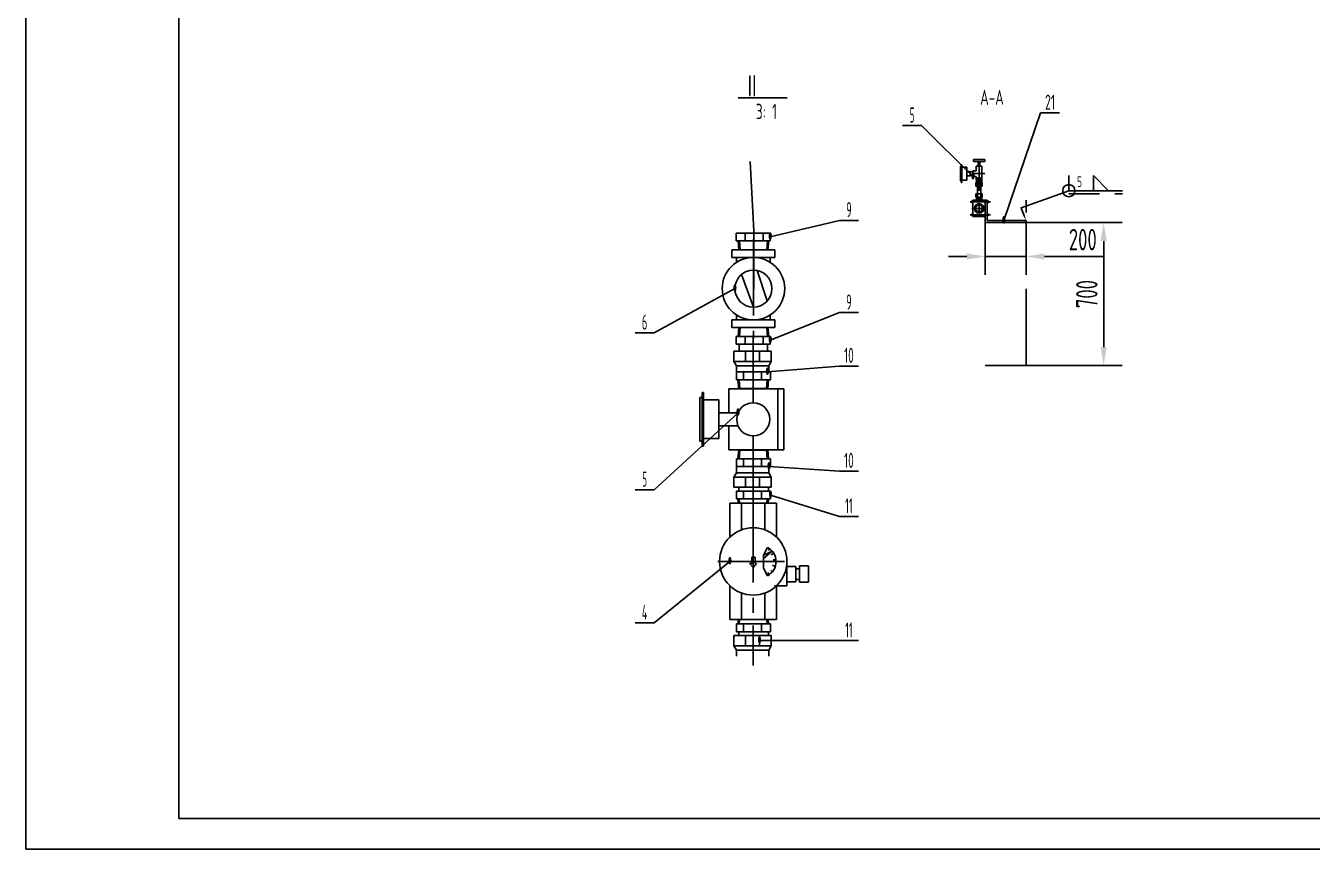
# Model space of a CAD drawing. Header units: millimetres. Extents: x 0 to 12600, y 0 to 8910.
# Drawn here: x 0 to 6300, y 0 to 4034 of the extents above; entities that cross this region are included whole.
import ezdxf
from ezdxf.enums import TextEntityAlignment as Align

# ---------------------------------------------------------------- set-up
doc = ezdxf.new("R2010")
doc.units = ezdxf.units.MM
doc.header["$LTSCALE"] = 300
for name, pattern in [('F', [0.75, 0.5, -0.25]), ('G', [2, 1.25, -0.25, 0.25, -0.25]), ('K', [2.5, 1.25, -0.25, 0.25, -0.25, 0.25, -0.25])]:
    doc.linetypes.add(name, pattern=pattern)
for name, color, linetype in [('01', 7, 'Continuous'), ('02', 1, 'Continuous'), ('04', 2, 'F'), ('05', 4, 'G'), ('07', 6, 'K'), ('08', 1, 'Continuous'), ('11', 3, 'Continuous'), ('13', 3, 'Continuous')]:
    doc.layers.add(name, color=color, linetype=linetype)
doc.styles.get("Standard").update_dxf_attribs({"font": 'isocp', "width": 0.707, "bigfont": 'intecad.shx'})
doc.dimstyles.new('INTE', dxfattribs={"dimscale": 30, "dimtxt": 3.5, "dimasz": 3, "dimexe": 3, "dimexo": 0, "dimgap": 1, "dimtad": 1, "dimdsep": 46, "dimtxsty": 'Standard', "dimcen": 0, "dimclrd": 1, "dimclre": 1, "dimclrt": 3, "dimadec": 0, "dimazin": 0, "dimtfac": 1, "dimtmove": 0, "dimatfit": 0, "dimfxl": 0, "dimarcsym": 0})

# ---------------------------------------------------------------- blocks, each defined once
blk = doc.blocks.new('*U574')
at = {"layer": '01'}
for p, q in [((-10, 7), (-10, -7)), ((0, 7), (-10, 7)), ((0, 10), (2, 10)), ((0, 10), (0, -10)), ((2, 12.7), (2, -12.7)), ((2, 12.7), (10, 12.7)), ((2, 6.3), (10, 6.3)), ((10, 12.7), (10, -12.7)), ((10, 9.5), (14, 9.5)), ((14, 15.6), (31, 15.6)), ((14, 15.6), (14, -15.6)), ((14, 7.8), (31, 7.8)), ((31, 15.6), (31, -15.6)), ((31, 8), (50, 8)), ((50, 8), (50, -8)), ((0, -7), (-10, -7)), ((0, -10), (2, -10)), ((2, -6.3), (10, -6.3)), ((2, -12.7), (10, -12.7)), ((10, -9.5), (14, -9.5)), ((14, -7.8), (31, -7.8)), ((14, -15.6), (31, -15.6)), ((31, -8), (50, -8))]:
    blk.add_line(p, q, dxfattribs=at)
at = {"layer": '02'}
for p, q in [((0, 6.2), (-10, 6.2)), ((0, -6.2), (-10, -6.2))]:
    blk.add_line(p, q, dxfattribs=at)
at = {"layer": '05'}
blk.add_line((-15, 0), (55, 0), dxfattribs=at)
blk = doc.blocks.new('*U572')
at = {"layer": '01'}
for radius in [23, 16.8]:
    blk.add_circle((0, 0), radius, dxfattribs=at)
at = {"layer": '02'}
blk.add_arc((0, 0), 21, 260, 170, dxfattribs=at)
at = {"layer": '05'}
for p, q in [((24, 0), (-24, 0)), ((0, 24), (0, -24))]:
    blk.add_line(p, q, dxfattribs=at)
blk = doc.blocks.new('*U573')
at = {"layer": '01'}
for p, q in [((-6.1, 5.4), (0, 5.4)), ((-6.1, 0), (-6.1, 5.4)), ((-6.1, 3), (0, 3)), ((0, 5.4), (0, 0)), ((0, -5.4), (0, 0)), ((-6.1, 0), (-6.1, -5.4)), ((-6.1, -3), (0, -3)), ((-6.1, -5.4), (0, -5.4))]:
    blk.add_line(p, q, dxfattribs=at)
at = {"layer": '05'}
blk.add_line((-7.2, 0), (1.1, 0), dxfattribs=at)
blk = doc.blocks.new('*D575')
at = {"layer": '08', "color": 1, "lineweight": -2}
for p, q in [((4898.4, 3069.5), (5368.6, 3069.5)), ((5278.6, 2979.5), (5278.6, 2459.5)), ((4898.4, 2369.5), (5368.6, 2369.5))]:
    blk.add_line(p, q, dxfattribs=at)
at = {"layer": '08', "color": 1}
for points in [[(5263.6, 2979.5), (5293.6, 2979.5), (5278.6, 3069.5)], [(5263.6, 2459.5), (5293.6, 2459.5), (5278.6, 2369.5)]]:
    blk.add_solid(points, dxfattribs=at)
at = {"layer": 'Defpoints', "color": 0}
for p in [(4898.4, 3069.5), (4898.4, 2369.5), (5278.6, 2369.5)]:
    blk.add_point(p, dxfattribs=at)
at = {"layer": '08', "color": 3, "insert": (5196.1, 2719.5), "char_height": 105, "attachment_point": 5, "rotation": 90}
blk.add_mtext('700', dxfattribs=at)
blk = doc.blocks.new('*D576')
at = {"layer": '08', "color": 1, "lineweight": -2}
for p, q in [((4698.4, 3069.5), (4698.4, 2813.8)), ((4898.4, 3069.5), (4898.4, 2813.8)), ((4608.4, 2903.8), (4518.4, 2903.8)), ((4698.4, 2903.8), (4898.4, 2903.8)), ((4988.4, 2903.8), (5274, 2903.8))]:
    blk.add_line(p, q, dxfattribs=at)
at = {"layer": '08', "color": 1}
for points in [[(4608.4, 2918.8), (4608.4, 2888.8), (4698.4, 2903.8)], [(4988.4, 2918.8), (4988.4, 2888.8), (4898.4, 2903.8)]]:
    blk.add_solid(points, dxfattribs=at)
at = {"layer": 'Defpoints', "color": 0}
for p in [(4698.4, 3069.5), (4898.4, 3069.5), (4898.4, 2903.8)]:
    blk.add_point(p, dxfattribs=at)
at = {"layer": '08', "color": 3, "insert": (5176.2, 2986.3), "char_height": 105, "attachment_point": 5}
blk.add_mtext('200', dxfattribs=at)
blk = doc.blocks.new('*U581', base_point=(11687.4, 7376.2))
at = {"layer": '01'}
blk.add_line((11896.9, 7597.8), (11896.9, 7522.8), dxfattribs=at)
blk.add_lwpolyline([(12016.9, 7597.8), (12091.9, 7522.8), (12016.9, 7522.8)], close=True, dxfattribs=at)
blk.add_circle((11896.9, 7522.8), 30.1, dxfattribs=at)
blk.add_solid([(11896.9, 7597.8), (11896.9, 7650.3), (11971.9, 7597.8), (11896.9, 7597.8)], dxfattribs=at)
at = {"layer": '02'}
blk.add_lwpolyline([(11675, 7407.8), (11662.7, 7439.4), (11896.9, 7522.8), (12159.4, 7522.8)], dxfattribs=at)
blk.add_lwpolyline([(11687.4, 7376.2, 0, 10.2, 0), (11675, 7407.8, 10.2, 10.2, 0)], format="xyseb", dxfattribs=at)
at = {"layer": '04'}
blk.add_line((11896.9, 7507), (12159.4, 7507), dxfattribs=at)
at = {"layer": '13', "width": 0.707}
blk.add_text('5', height=52.5, dxfattribs=at).set_placement((11937.4, 7540))
blk = doc.blocks.new('*U596')
at = {"layer": '01'}
for points in [[(25, 292), (25, 5)], [(25, 5), (415, 5)]]:
    blk.add_lwpolyline(points, dxfattribs=at)
at = {"layer": '02'}
for points in [[(0, 297), (0, 0)], [(0, 0), (420, 0)]]:
    blk.add_lwpolyline(points, dxfattribs=at)

msp = doc.modelspace()

# ---------------------------------------------------------------- linework, layer by layer
for p, q in [((4695.917, 3379.468), (4640.917, 3379.468)), ((4640.917, 3379.468), (4640.917, 3369.468)), ((4640.917, 3369.468), (4695.917, 3369.468)), ((4654.417, 3345.628), (4654.417, 3323.468)), ((4682.417, 3345.628), (4682.417, 3279.468)), ((4695.917, 3369.468), (4695.917, 3379.468)), ((4654.417, 3323.468), (4638.417, 3323.468)), ((4638.417, 3323.468), (4638.417, 3295.468)), ((4654.417, 3295.468), (4638.417, 3295.468)), ((4654.417, 3295.468), (4654.417, 3279.468)), ((4682.417, 3279.468), (4654.417, 3279.468)), ((3657.223, 2936.808), (3469.678, 2936.808)), ((3657.223, 2555.808), (3469.678, 2555.808)), ((3468.66, 2256.116), (3656.206, 2256.116)), ((3468.66, 1956.116), (3656.206, 1956.116))]:
    msp.add_line(p, q)
at = {"layer": '01'}
for p, q in [((3728.955, 3681.375), (3488.955, 3681.375)), ((3546.919, 3368.796), (3564.882, 3029.746)), ((4577.417, 3273.7), (4577.417, 3345.2)), ((4581.417, 3345.2), (4577.417, 3345.2)), ((4581.417, 3265.7), (4581.417, 3353.2)), ((4583.417, 3353.2), (4581.417, 3353.2)), ((4583.417, 3265.7), (4583.417, 3353.2)), ((4608.417, 3340.95), (4583.417, 3340.95)), ((4608.417, 3277.95), (4608.417, 3340.95)), ((4654.417, 3345.628), (4682.417, 3345.628)), ((4663.528, 3345.628), (4663.528, 3369.468)), ((4672.25, 3345.628), (4672.25, 3369.468)), ((4608.417, 3277.95), (4583.417, 3277.95)), ((4581.417, 3273.7), (4577.417, 3273.7)), ((4583.417, 3265.7), (4581.417, 3265.7)), ((4660.417, 3210.468), (4660.417, 3229.468)), ((4676.417, 3210.468), (4676.417, 3229.468)), ((4638.417, 3099.468), (4638.417, 3179.468)), ((4698.417, 3179.468), (4638.417, 3179.468)), ((4638.417, 3174.468), (4638.417, 3171.468)), ((4638.417, 3168.468), (4638.417, 3171.468)), ((4652.817, 3210.468), (4684.017, 3210.468)), ((4652.817, 3193.468), (4652.817, 3210.468)), ((4652.817, 3193.468), (4684.017, 3193.468)), ((4655.717, 3189.468), (4681.117, 3189.468)), ((4655.717, 3181.468), (4655.717, 3189.468)), ((4655.717, 3181.468), (4681.117, 3181.468)), ((4658.417, 3179.468), (4658.417, 3181.468)), ((4658.417, 3179.468), (4678.417, 3179.468)), ((4658.917, 3189.468), (4658.917, 3193.468)), ((4660.617, 3193.468), (4660.617, 3210.468)), ((4662.067, 3181.468), (4662.067, 3189.468)), ((4674.767, 3181.468), (4674.767, 3189.468)), ((4676.217, 3193.468), (4676.217, 3210.468)), ((4677.917, 3189.468), (4677.917, 3193.468)), ((4678.417, 3179.468), (4678.417, 3181.468)), ((4681.117, 3181.468), (4681.117, 3189.468)), ((4684.017, 3193.468), (4684.017, 3210.468)), ((4698.417, 3069.468), (4698.417, 3179.468)), ((4708.417, 3179.468), (4698.417, 3179.468)), ((4708.417, 3079.468), (4708.417, 3179.468)), ((4708.417, 3176.913), (4708.417, 3171.468)), ((4712.417, 3176.913), (4708.417, 3176.913)), ((4712.417, 3174.468), (4708.417, 3174.468)), ((4708.417, 3166.023), (4708.417, 3171.468)), ((4712.417, 3168.468), (4708.417, 3168.468)), ((4712.417, 3166.023), (4708.417, 3166.023)), ((4712.417, 3171.468), (4712.417, 3176.913)), ((4712.417, 3171.468), (4712.417, 3166.023)), ((4638.417, 3110.468), (4638.417, 3107.468)), ((4638.417, 3104.468), (4638.417, 3107.468)), ((4698.417, 3099.468), (4638.417, 3099.468)), ((4708.417, 3112.913), (4708.417, 3107.468)), ((4712.417, 3112.913), (4708.417, 3112.913)), ((4712.417, 3110.468), (4708.417, 3110.468)), ((4708.417, 3102.023), (4708.417, 3107.468)), ((4712.417, 3104.468), (4708.417, 3104.468)), ((4712.417, 3102.023), (4708.417, 3102.023)), ((4712.417, 3107.468), (4712.417, 3112.913)), ((4712.417, 3107.468), (4712.417, 3102.023)), ((4698.417, 3069.468), (4898.417, 3069.468)), ((4708.417, 3079.468), (4898.417, 3079.468)), ((4898.417, 3079.468), (4898.417, 3069.468)), ((3478.84, 3018.613), (3478.84, 2980.223)), ((3523.169, 3018.613), (3523.169, 2980.223)), ((3611.826, 3018.613), (3611.826, 2980.223)), ((3646.027, 3018.613), (3646.027, 2980.223)), ((3458.45, 2936.808), (3458.45, 2899.308)), ((3668.45, 2936.808), (3458.45, 2936.808)), ((3668.45, 2899.308), (3458.45, 2899.308)), ((3481.002, 2899.308), (3481.002, 2875.193)), ((3492.576, 2936.808), (3634.324, 2936.808)), ((3645.899, 2899.308), (3645.899, 2875.193)), ((3668.45, 2936.808), (3668.45, 2899.308)), ((3581.775, 2835.245), (3631.349, 2686.014)), ((3505.272, 2816.029), (3563.45, 2655.503)), ((3458.45, 2593.308), (3458.45, 2555.808)), ((3668.45, 2593.308), (3458.45, 2593.308)), ((3481.002, 2593.308), (3481.002, 2617.424)), ((3645.899, 2593.308), (3645.899, 2617.424)), ((3668.45, 2593.308), (3668.45, 2555.808)), ((3668.45, 2555.808), (3458.45, 2555.808)), ((3492.576, 2555.808), (3634.324, 2555.808)), ((3478.84, 2474.004), (3478.84, 2512.394)), ((3492.975, 2474.004), (3492.975, 2439.207)), ((3523.169, 2474.004), (3523.169, 2512.394)), ((3611.826, 2474.004), (3611.826, 2512.394)), ((3632.589, 2474.004), (3632.589, 2439.207)), ((3646.027, 2474.004), (3646.027, 2512.394)), ((3467.478, 2389.004), (3467.478, 2439.207)), ((3650.568, 2439.207), (3467.478, 2439.207)), ((3524.773, 2389.004), (3524.773, 2439.207)), ((3593.273, 2389.004), (3593.273, 2439.207)), ((3650.568, 2389.004), (3650.568, 2439.207)), ((3650.568, 2389.004), (3467.478, 2389.004)), ((3480.494, 2367.963), (3467.478, 2389.004)), ((3479.857, 2337.92), (3479.857, 2299.53)), ((3639.65, 2367.963), (3480.494, 2367.963)), ((3480.494, 2367.963), (3480.494, 2337.92)), ((3514.057, 2337.92), (3514.057, 2299.53)), ((3602.715, 2337.92), (3602.715, 2299.53)), ((3639.65, 2367.963), (3650.568, 2389.004)), ((3639.65, 2367.963), (3639.65, 2337.92)), ((3647.044, 2337.92), (3647.044, 2299.53)), ((3300.401, 2213.755), (3300.401, 1999.255)), ((3312.401, 2213.755), (3300.401, 2213.755)), ((3312.401, 2237.755), (3312.401, 1975.255)), ((3318.401, 2237.755), (3312.401, 2237.755)), ((3318.401, 2237.755), (3318.401, 1975.255)), ((3712.433, 2256.116), (3442.433, 2256.116)), ((3442.433, 2256.116), (3442.433, 2138.218)), ((3637.433, 2257.548), (3487.433, 2257.548)), ((3633.307, 2256.116), (3491.559, 2256.116)), ((3682.433, 1956.116), (3682.433, 2256.116)), ((3712.433, 1956.116), (3712.433, 2256.116)), ((3393.401, 2201.005), (3318.401, 2201.005)), ((3393.401, 2201.005), (3393.401, 2012.005)), ((3487.989, 2138.218), (3393.401, 2138.218)), ((3393.401, 2138.218), (3393.401, 2074.013)), ((3393.401, 2074.013), (3487.989, 2074.013)), ((3442.433, 2074.013), (3442.433, 1956.116)), ((3312.401, 1999.255), (3300.401, 1999.255)), ((3318.401, 1975.255), (3312.401, 1975.255)), ((3393.401, 2012.005), (3318.401, 2012.005)), ((3442.433, 1956.116), (3712.433, 1956.116)), ((3637.433, 1954.684), (3487.433, 1954.684)), ((3633.307, 1956.116), (3491.559, 1956.116)), ((3479.857, 1874.311), (3479.857, 1912.701)), ((3514.057, 1874.311), (3514.057, 1912.701)), ((3602.715, 1874.311), (3602.715, 1912.701)), ((3647.044, 1874.311), (3647.044, 1912.701)), ((3480.494, 1844.268), (3467.478, 1823.227)), ((3480.494, 1844.268), (3480.494, 1874.311)), ((3639.65, 1844.268), (3480.494, 1844.268)), ((3639.65, 1844.268), (3639.65, 1874.311)), ((3639.65, 1844.268), (3650.568, 1823.227)), ((3650.568, 1823.227), (3467.478, 1823.227)), ((3467.478, 1823.227), (3467.478, 1773.024)), ((3650.568, 1773.024), (3467.478, 1773.024)), ((3491.206, 1754.33), (3491.206, 1773.024)), ((3524.773, 1823.227), (3524.773, 1773.024)), ((3593.273, 1823.227), (3593.273, 1773.024)), ((3637.744, 1754.33), (3637.744, 1773.024)), ((3650.568, 1823.227), (3650.568, 1773.024)), ((3479.857, 1754.33), (3479.857, 1715.94)), ((3514.057, 1754.33), (3514.057, 1715.94)), ((3602.715, 1754.33), (3602.715, 1715.94)), ((3647.044, 1754.33), (3647.044, 1715.94)), ((3448.118, 1695.088), (3448.118, 1529.071)), ((3676.749, 1695.088), (3448.118, 1695.088)), ((3505.276, 1695.088), (3505.276, 1564.872)), ((3619.591, 1695.088), (3619.591, 1564.872)), ((3676.749, 1695.088), (3676.749, 1529.071)), ((3612.275, 1441.107), (3631.758, 1478.813)), ((3612.275, 1441.107), (3654.581, 1461.012)), ((3654.581, 1461.012), (3612.275, 1423.568)), ((3641.703, 1472.697), (3636.498, 1464.137)), ((3663.079, 1449.38), (3650.009, 1441.864)), ((3554.968, 1400.133), (3543.989, 1400.133)), ((3543.989, 1400.133), (3562.433, 1380.512)), ((3571.435, 1431.527), (3554.968, 1431.527)), ((3554.968, 1431.527), (3554.968, 1400.133)), ((3562.433, 1380.512), (3577.708, 1400.133)), ((3571.435, 1400.133), (3571.435, 1431.527)), ((3577.708, 1400.133), (3571.435, 1400.133)), ((3612.275, 1441.107), (3612.275, 1377.094)), ((3670.649, 1385.744), (3657.162, 1390.953)), ((3673.647, 1418.452), (3660.341, 1417.999)), ((3727.433, 1410.088), (3727.433, 1290.088)), ((3788.772, 1388.49), (3788.772, 1308.854)), ((3832.433, 1388.49), (3788.772, 1388.49)), ((3832.433, 1308.854), (3832.433, 1388.49)), ((3612.275, 1377.094), (3631.758, 1339.387)), ((3640.222, 1344.459), (3634.113, 1355.951)), ((3656.171, 1359.049), (3648.419, 1367.088)), ((3727.433, 1385.261), (3727.433, 1309.931)), ((3771.569, 1385.261), (3727.433, 1385.261)), ((3771.569, 1309.931), (3771.569, 1385.261)), ((3771.569, 1374.5), (3771.569, 1320.692)), ((3788.772, 1374.5), (3771.569, 1374.5)), ((3788.772, 1320.692), (3788.772, 1374.5)), ((3448.118, 1125.088), (3448.118, 1291.105)), ((3727.433, 1290.088), (3667.433, 1290.088)), ((3676.749, 1125.088), (3676.749, 1291.105)), ((3727.433, 1309.931), (3771.569, 1309.931)), ((3771.569, 1320.692), (3788.772, 1320.692)), ((3788.772, 1308.854), (3832.433, 1308.854)), ((3505.276, 1125.088), (3505.276, 1255.304)), ((3619.591, 1125.088), (3619.591, 1255.304)), ((3676.749, 1125.088), (3448.118, 1125.088)), ((3479.857, 1065.846), (3479.857, 1104.236)), ((3514.057, 1065.846), (3514.057, 1104.236)), ((3562.433, 1096.293), (3562.957, 900.311)), ((3602.715, 1065.846), (3602.715, 1104.236)), ((3647.044, 1065.846), (3647.044, 1104.236)), ((3650.568, 1047.152), (3467.478, 1047.152)), ((3467.478, 996.949), (3467.478, 1047.152)), ((3650.568, 1047.152), (3467.478, 1047.152)), ((3491.206, 1065.846), (3491.206, 1047.152)), ((3524.773, 996.949), (3524.773, 1047.152)), ((3593.273, 996.949), (3593.273, 1047.152)), ((3637.744, 1065.846), (3637.744, 1047.152)), ((3650.568, 996.949), (3650.568, 1047.152)), ((3650.568, 996.949), (3467.478, 996.949)), ((3480.494, 975.908), (3467.478, 996.949)), ((3639.65, 975.908), (3480.494, 975.908)), ((3480.494, 975.908), (3480.494, 945.865)), ((3639.65, 975.908), (3650.568, 996.949)), ((3639.65, 975.908), (3639.65, 945.865))]:
    msp.add_line(p, q, dxfattribs=at)
at = {"layer": '01', "color": 7, "linetype": 'Continuous'}
for p, q in [((3646.027, 3018.613), (3478.84, 3018.613)), ((3646.027, 2980.223), (3478.84, 2980.223)), ((3488.756, 2980.223), (3492.599, 2936.293)), ((3638.145, 2980.223), (3634.302, 2936.293)), ((3629.45, 2936.808), (3497.45, 2936.808)), ((3498.483, 2936.808), (3628.418, 2936.808)), ((3488.756, 2512.394), (3492.599, 2556.323)), ((3629.45, 2555.808), (3497.45, 2555.808)), ((3498.483, 2555.808), (3628.418, 2555.808)), ((3638.145, 2512.394), (3634.302, 2556.323)), ((3646.027, 2512.394), (3478.84, 2512.394)), ((3646.027, 2474.004), (3478.84, 2474.004)), ((3479.857, 2337.92), (3647.044, 2337.92)), ((3479.857, 2299.53), (3647.044, 2299.53)), ((3487.739, 2299.53), (3491.582, 2255.601)), ((3637.128, 2299.53), (3633.285, 2255.601)), ((3496.433, 2256.116), (3628.433, 2256.116)), ((3627.401, 2256.116), (3497.466, 2256.116)), ((3487.739, 1912.701), (3491.582, 1956.63)), ((3496.433, 1956.116), (3628.433, 1956.116)), ((3627.401, 1956.116), (3497.466, 1956.116)), ((3637.128, 1912.701), (3633.285, 1956.63)), ((3479.857, 1912.701), (3647.044, 1912.701)), ((3479.857, 1874.311), (3647.044, 1874.311)), ((3479.857, 1754.33), (3647.044, 1754.33)), ((3479.857, 1715.94), (3647.044, 1715.94)), ((3487.739, 1715.94), (3489.563, 1695.088)), ((3637.128, 1715.94), (3635.304, 1695.088)), ((3479.857, 1104.236), (3647.044, 1104.236)), ((3487.739, 1104.236), (3489.563, 1125.088)), ((3637.128, 1104.236), (3635.304, 1125.088)), ((3479.857, 1065.846), (3647.044, 1065.846))]:
    msp.add_line(p, q, dxfattribs=at)
at = {"layer": '01'}
for points in [[(4608.417, 3320.28), (4624.761, 3320.28), (4624.761, 3298.879), (4608.417, 3298.879)], [(4624.761, 3318.764), (4638.417, 3318.764), (4638.417, 3300.172), (4624.761, 3300.172)]]:
    msp.add_lwpolyline(points, close=True, dxfattribs=at)
for centre, radius in [((3563.45, 2746.308), 153), ((3563.45, 2746.308), 90.805), ((3562.433, 2106.116), 81.071), ((3562.433, 1410.088), 165)]:
    msp.add_circle(centre, radius, dxfattribs=at)
msp.add_arc((3595.737, 1409.1), 78.469, 297.3250748, 62.6749252, dxfattribs=at)
at = {"layer": '02'}
for p, q in [((4789.776, 3079.468), (4969.581, 3607.191)), ((4969.581, 3607.191), (5062.581, 3607.191)), ((4387.182, 3544.636), (4294.182, 3544.636)), ((4638.417, 3295.468), (4387.182, 3544.636)), ((3646.027, 2999.418), (3984.595, 3080.707)), ((3984.595, 3080.707), (4077.595, 3080.707)), ((3472.645, 2746.308), (3077.093, 2530.439)), ((3646.027, 2493.199), (3984.595, 2628.639)), ((3984.595, 2628.639), (4077.595, 2628.639)), ((3077.093, 2530.439), (2984.093, 2530.439)), ((3632.118, 2337.92), (3984.595, 2367.228)), ((3984.595, 2367.228), (4077.595, 2367.228)), ((3487.989, 2138.218), (3077.093, 1760.966)), ((3639.65, 1874.311), (3984.595, 1852.673)), ((3984.595, 1852.673), (4077.595, 1852.673)), ((3077.093, 1760.966), (2984.093, 1760.966)), ((3647.044, 1735.135), (3984.595, 1630.467)), ((3984.595, 1630.467), (4077.595, 1630.467)), ((3448.191, 1410.088), (3077.093, 1109.326)), ((3077.093, 1109.326), (2984.093, 1109.326)), ((3593.273, 1022.05), (3984.595, 1022.05)), ((3984.595, 1022.05), (4077.595, 1022.05))]:
    msp.add_line(p, q, dxfattribs=at)
at = {"layer": '02', "color": 1, "linetype": 'Continuous'}
for p, q in [((3494.684, 2980.223), (3498.483, 2936.808)), ((3632.216, 2980.223), (3628.418, 2936.808)), ((3494.684, 2512.394), (3498.483, 2555.808)), ((3632.216, 2512.394), (3628.418, 2555.808)), ((3493.667, 2299.53), (3497.466, 2256.116)), ((3631.199, 2299.53), (3627.401, 2256.116)), ((3493.667, 1912.701), (3497.466, 1956.116)), ((3631.199, 1912.701), (3627.401, 1956.116)), ((3493.667, 1715.94), (3495.492, 1695.088)), ((3631.199, 1715.94), (3629.375, 1695.088)), ((3493.667, 1104.236), (3495.492, 1125.088)), ((3631.199, 1104.236), (3629.375, 1125.088))]:
    msp.add_line(p, q, dxfattribs=at)
at = {"layer": '05', "color": 4, "linetype": 'G'}
for p, q in [((4668.417, 3369.468), (4668.417, 3279.468)), ((4695.917, 3309.468), (4638.417, 3309.468)), ((4624.42, 3171.468), (4724.42, 3171.468)), ((4724.42, 3107.468), (4624.42, 3107.468)), ((3564.882, 3029.746), (3564.882, 2743.012)), ((3563.45, 2989.309), (3563.45, 2503.307)), ((3562.433, 1682.373), (3562.433, 1096.293)), ((3714.851, 1410.088), (3388.866, 1410.088))]:
    msp.add_line(p, q, dxfattribs=at)
at = {"layer": '05'}
for p, q in [((4717.882, 3171.468), (4670.849, 3171.468)), ((4633.002, 3139.468), (4700.733, 3139.468)), ((3562.433, 2187.116), (3562.433, 2517.347)), ((3562.433, 2025.116), (3562.433, 1677.116))]:
    msp.add_line(p, q, dxfattribs=at)
at = {"layer": '07', "color": 6, "linetype": 'K'}
for p, q in [((4898.417, 2369.468), (4898.417, 3179.468)), ((4698.417, 2369.468), (4898.417, 2369.468))]:
    msp.add_line(p, q, dxfattribs=at)

# ---------------------------------------------------------------- block references
at = {"layer": '01', "xscale": 30, "yscale": 30, "zscale": 30}
msp.add_blockref('*U596', (0, 0), dxfattribs=at)
at = {"layer": '01'}
for name, p in [('*U581', (4898.417, 3079.468)), ('*U573', (4638.417, 3107.468))]:
    msp.add_blockref(name, p, dxfattribs=at)
at = {"layer": '01', "rotation": 270}
msp.add_blockref('*U574', (4668.417, 3279.468), dxfattribs=at)
at = {"layer": '01', "xscale": -1, "rotation": 180}
msp.add_blockref('*U573', (4638.417, 3171.468), dxfattribs=at)
at = {"layer": '01', "xscale": -1}
msp.add_blockref('*U572', (4668.417, 3139.468), dxfattribs=at)

# ---------------------------------------------------------------- texts
at = {"layer": '01', "insert": (3535.191, 3792.38), "char_height": 105, "attachment_point": 1}
msp.add_mtext('{\\C3;II}', dxfattribs=at)
at = {"layer": '02', "width": 0.605172}
for p, p2 in [((4629.417, 3280.468), (4647.417, 3280.468)), ((4780.776, 3064.468), (4798.776, 3064.468)), ((3637.027, 2984.418), (3655.027, 2984.418)), ((3463.645, 2731.308), (3481.645, 2731.308)), ((3637.027, 2478.199), (3655.027, 2478.199)), ((3623.118, 2322.92), (3641.118, 2322.92)), ((3478.989, 2123.218), (3496.989, 2123.218)), ((3630.65, 1859.311), (3648.65, 1859.311)), ((3638.044, 1720.135), (3656.044, 1720.135)), ((3439.191, 1395.088), (3457.191, 1395.088)), ((3584.273, 1007.05), (3602.273, 1007.05))]:
    msp.add_text('\\M+5A1F1', height=30, dxfattribs=at).set_placement(p, p2, align=Align.FIT)
at = {"layer": '11', "width": 0.707}
msp.add_text('A-A', height=73.5, dxfattribs=at).set_placement((4673.714, 3624.234), align=Align.BOTTOM_LEFT)
at = {"layer": '11'}
for s, height, width, p, p2 in [('21', 74.2462, 0.623098, (4991.794, 3622.191), (5040.369, 3622.191)), ('5', 74.246, 0.527686, (4329.097, 3559.636), (4352.268, 3559.636)), ('9', 74.246, 0.579528, (4017.722, 3095.707), (4044.468, 3095.707)), ('9', 74.246, 0.579528, (4017.722, 2643.639), (4044.468, 2643.639)), ('6', 74.246, 0.600695, (3017.222, 2545.439), (3043.964, 2545.439)), ('10', 74.2462, 0.606076, (4007.453, 2382.228), (4054.737, 2382.228)), ('10', 74.2462, 0.606076, (4007.453, 1867.673), (4054.737, 1867.673)), ('5', 74.246, 0.527686, (3019.007, 1775.966), (3042.178, 1775.966)), ('11', 74.2462, 0.582235, (4012.723, 1645.467), (4049.467, 1645.467)), ('4', 74.246, 0.543846, (3017.47, 1124.326), (3043.716, 1124.326)), ('11', 74.2462, 0.582235, (4012.723, 1037.05), (4049.467, 1037.05))]:
    msp.add_text(s, height=height, dxfattribs=dict(at, width=width)).set_placement(p, p2, align=Align.FIT)
at = {"layer": '11', "width": 0.707}
msp.add_text('3: 1', height=75, dxfattribs=at).set_placement((3627.146, 3576.375), align=Align.CENTER)

# ---------------------------------------------------------------- dimensions: what is measured, and where the dimension line sits
at = {"layer": '08'}
dim = msp.add_linear_dim(base=(4898.417, 2903.81), p1=(4698.417, 3069.468), p2=(4898.417, 3069.468), dimstyle='INTE', dxfattribs=at)
dim.commit()
dim.dimension.update_dxf_attribs({"geometry": '*D576', "text_midpoint": (5176.2, 2986.321)})
dim = msp.add_linear_dim(base=(5278.566, 2369.468), p1=(4898.417, 3069.468), p2=(4898.417, 2369.468), angle=90, dimstyle='INTE', dxfattribs=at)
dim.commit()
dim.dimension.update_dxf_attribs({"geometry": '*D575', "text_midpoint": (5196.066, 2719.468)})

doc.saveas('drawing.dxf')
